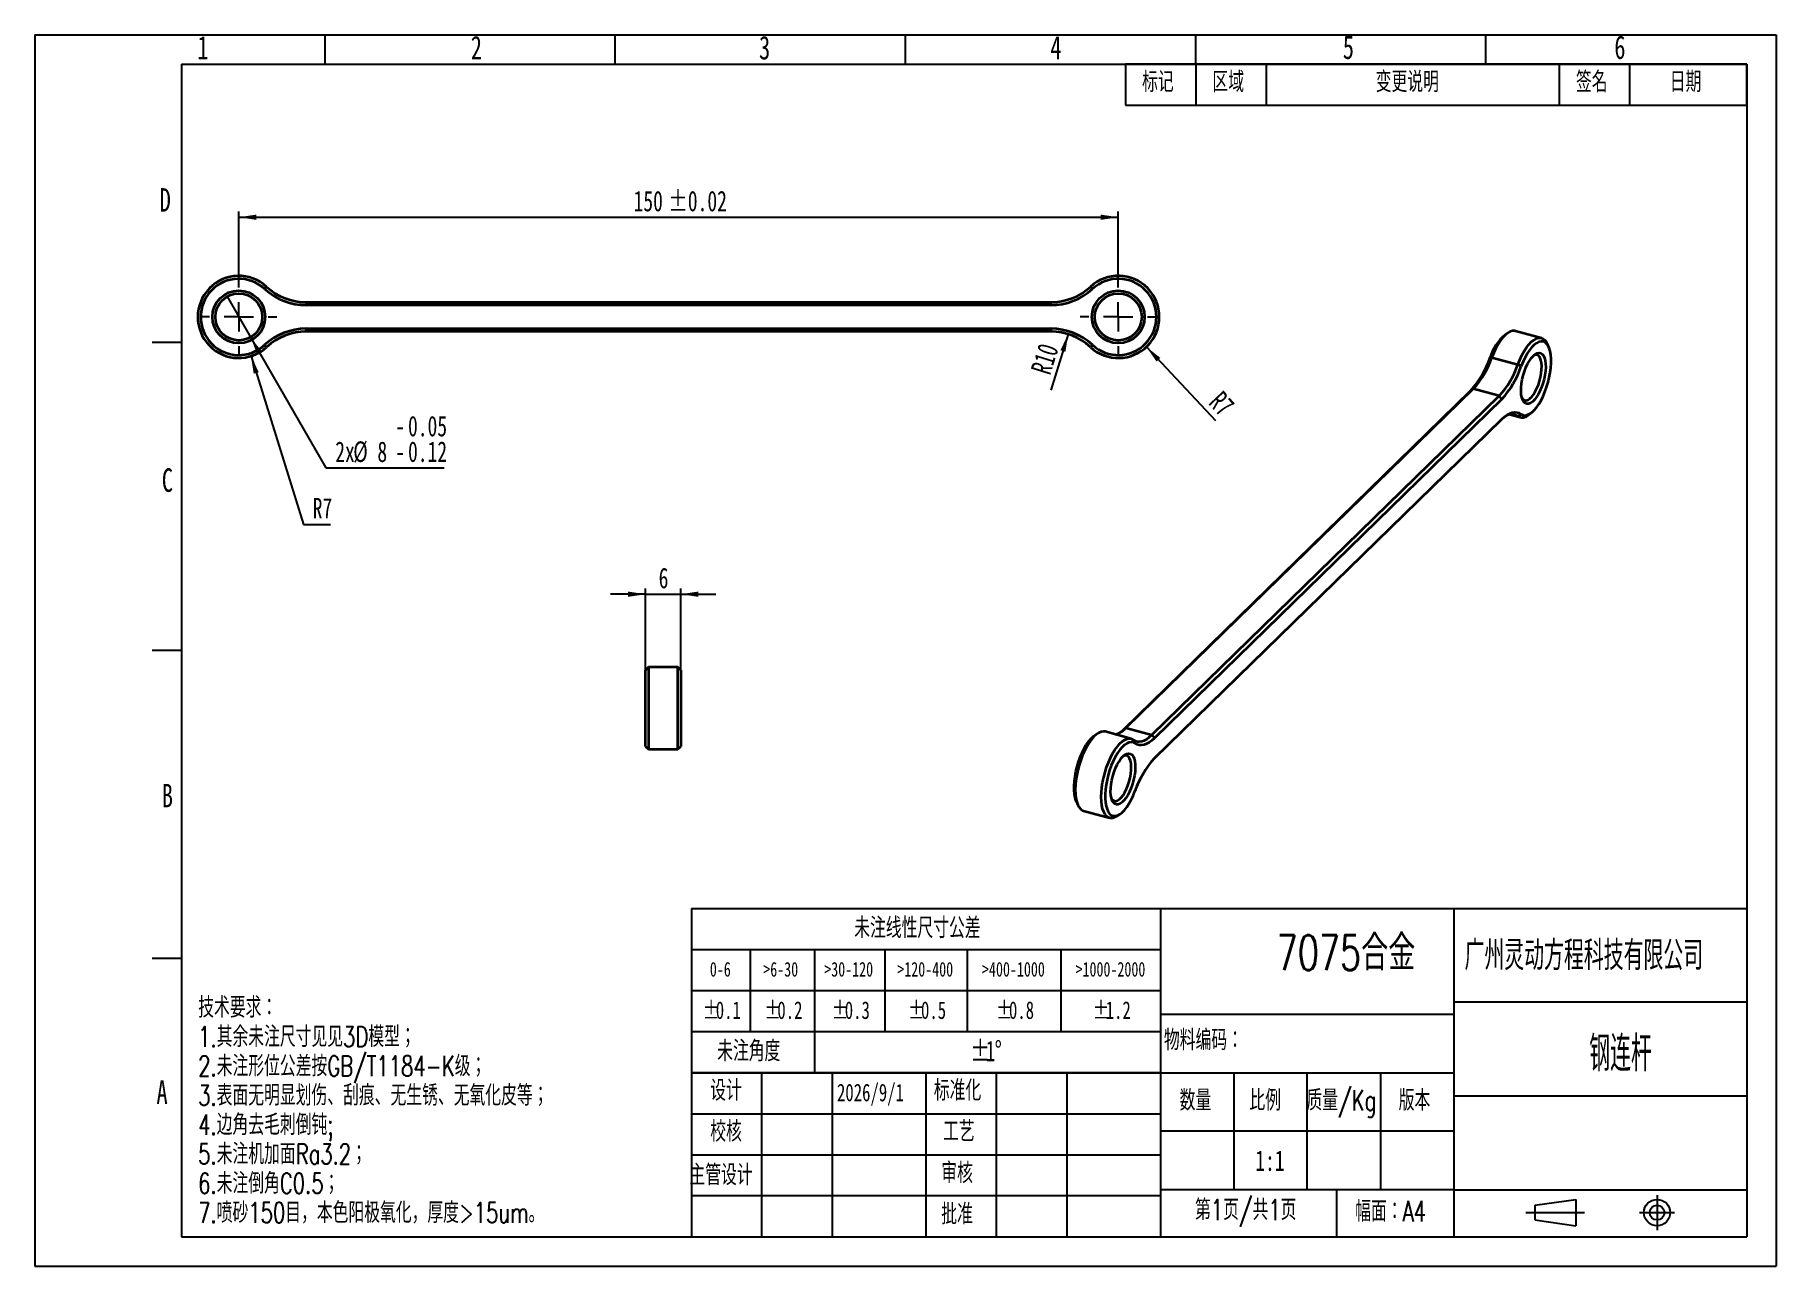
# Model space of a CAD drawing. Header units: millimetres. Extents: x 0 to 297, y 0 to 210.
import ezdxf

# ---------------------------------------------------------------- set-up
doc = ezdxf.new("R2010")
doc.units = ezdxf.units.MM
doc.linetypes.add('CENTERX2', pattern=[20.32, 12.7, -2.54, 2.54, -2.54])
for name, color, linetype in [('中心线', 6, 'CENTERX2'), ('尺寸线', 5, 'Continuous'), ('细实线', 7, 'Continuous')]:
    doc.layers.add(name, color=color, linetype=linetype)
doc.layers.add('图框', color=7, linetype='Continuous', lineweight=50)
doc.layers.add('粗实线', color=7, linetype='Continuous', lineweight=25)
doc.styles.add('SLDTEXTSTYLE0', font='TXT', dxfattribs={"width": 0.7, "bigfont": 'bigfont'})
doc.styles.add('SLDTEXTSTYLE1', font='TXT', dxfattribs={"width": 0.7})
doc.styles.add('SLDTEXTSTYLE2', font='TXT', dxfattribs={"width": 0.616621, "bigfont": 'bigfont'})
doc.styles.add('SLDTEXTSTYLE3', font='TXT', dxfattribs={"width": 0.538729, "bigfont": 'bigfont'})
doc.dimstyles.new('SLDDIMSTYLE0', dxfattribs={"dimtxt": 3.5, "dimasz": 3, "dimexe": 0, "dimexo": 0.0625, "dimgap": 0.875, "dimtad": 2, "dimrnd": 1e-09, "dimzin": 12, "dimdsep": 46, "dimtxsty": 'SLDTEXTSTYLE1', "dimsah": 1, "dimcen": 0.09, "dimadec": 0, "dimazin": 3, "dimtol": 1, "dimtp": 0.02, "dimtm": 0.02, "dimtfac": 1, "dimtofl": 0, "dimtmove": 0, "dimatfit": 3, "dimfxl": 0, "dimfrac": 2, "dimtolj": 1, "dimarcsym": 0})
doc.dimstyles.new('SLDDIMSTYLE1', dxfattribs={"dimtxt": 3.5, "dimasz": 3, "dimexe": 0, "dimexo": 0.0625, "dimgap": 0.875, "dimtad": 2, "dimrnd": 1e-09, "dimzin": 12, "dimdsep": 46, "dimtxsty": 'SLDTEXTSTYLE1', "dimblk1": 'NONE', "dimsah": 1, "dimcen": 0, "dimadec": 0, "dimazin": 3, "dimtol": 1, "dimtp": -0.05, "dimtm": 0.12, "dimtfac": 1, "dimtmove": 0, "dimatfit": 3, "dimldrblk": 'NONE', "dimfxl": 0, "dimfrac": 2, "dimtolj": 1, "dimarcsym": 0})
doc.dimstyles.new('SLDDIMSTYLE2', dxfattribs={"dimtxt": 3.5, "dimasz": 3, "dimexe": 0, "dimexo": 0.0625, "dimgap": 0.875, "dimtad": 0, "dimtih": 1, "dimtoh": 1, "dimrnd": 1e-09, "dimzin": 12, "dimdsep": 46, "dimtxsty": 'SLDTEXTSTYLE1', "dimsah": 1, "dimcen": 0, "dimadec": 0, "dimazin": 3, "dimtfac": 1, "dimtofl": 0, "dimtmove": 0, "dimatfit": 3, "dimfxl": 0, "dimfrac": 2, "dimtolj": 1, "dimtzin": 12, "dimarcsym": 0})
doc.dimstyles.new('SLDDIMSTYLE3', dxfattribs={"dimtxt": 3.5, "dimasz": 3, "dimexe": 0, "dimexo": 0.0625, "dimgap": 0.875, "dimtad": 2, "dimrnd": 1e-09, "dimzin": 12, "dimdsep": 46, "dimtxsty": 'SLDTEXTSTYLE1', "dimsah": 1, "dimcen": 0, "dimadec": 0, "dimazin": 3, "dimtfac": 1, "dimtofl": 0, "dimtmove": 0, "dimatfit": 3, "dimfxl": 0, "dimfrac": 2, "dimtolj": 1, "dimtzin": 12, "dimarcsym": 0})
doc.dimstyles.new('SLDDIMSTYLE4', dxfattribs={"dimtxt": 3.5, "dimasz": 3, "dimexe": 0, "dimexo": 0.0625, "dimgap": 0.875, "dimtad": 2, "dimrnd": 1e-09, "dimzin": 12, "dimdsep": 46, "dimtxsty": 'SLDTEXTSTYLE1', "dimsah": 1, "dimcen": 0.09, "dimadec": 0, "dimazin": 3, "dimtfac": 1, "dimtmove": 0, "dimatfit": 0, "dimfxl": 0, "dimfrac": 2, "dimtolj": 1, "dimtzin": 12, "dimarcsym": 0})

# ---------------------------------------------------------------- blocks, each defined once
blk = doc.blocks.new('SW_TABLEANNOTATION_0')
at = {"layer": '细实线', "color": 0}
for p, q in [((0, 0), (0, -7)), ((0, 0), (12, 0)), ((0, 0), (0, -7)), ((106, 0), (0, 0)), ((12, 0), (12, -7)), ((12, 0), (24, 0)), ((24, 0), (24, -7)), ((24, 0), (74, 0)), ((74, 0), (74, -7)), ((74, 0), (86, 0)), ((86, 0), (86, -7)), ((86, 0), (106, 0)), ((106, 0), (106, -7)), ((106, -7), (106, 0)), ((0, -7), (12, -7)), ((0, -7), (106, -7)), ((12, -7), (24, -7)), ((24, -7), (74, -7)), ((74, -7), (86, -7)), ((86, -7), (106, -7))]:
    blk.add_line(p, q, dxfattribs=at)
at = {"layer": '细实线', "color": 0, "char_height": 3.5, "attachment_point": 1, "style": 'SLDTEXTSTYLE0'}
for s, insert in [('标记', (2.85, -1.28)), ('区域', (14.85, -1.28)), ('变更说明', (42.7, -1.28)), ('签名', (76.85, -1.28)), ('日期', (92.85, -1.28))]:
    blk.add_mtext(s, dxfattribs=dict(at, insert=insert))
blk = doc.blocks.new('SW_TABLEANNOTATION_1')
at = {"layer": '细实线', "color": 0}
for p, q in [((0, 0), (0, -7)), ((0, 0), (5, 0)), ((5, 0), (10, 0)), ((10, 0), (21, 0)), ((21, 0), (33, 0)), ((33, 0), (47, 0)), ((47, 0), (63, 0)), ((63, 0), (80, 0)), ((80, 0), (80, -7)), ((0, -7), (0, -14)), ((0, -7), (5, -7)), ((5, -7), (10, -7)), ((10, -7), (10, -14)), ((10, -7), (21, -7)), ((21, -7), (21, -14)), ((21, -7), (33, -7)), ((33, -7), (33, -14)), ((33, -7), (47, -7)), ((47, -7), (47, -14)), ((47, -7), (63, -7)), ((63, -7), (63, -14)), ((63, -7), (80, -7)), ((80, -7), (80, -14)), ((0, -14), (0, -21)), ((0, -14), (5, -14)), ((5, -14), (10, -14)), ((10, -14), (10, -21)), ((10, -14), (21, -14)), ((21, -14), (21, -21)), ((21, -14), (33, -14)), ((33, -14), (33, -21)), ((33, -14), (47, -14)), ((47, -14), (47, -21)), ((47, -14), (63, -14)), ((63, -14), (63, -21)), ((63, -14), (80, -14)), ((80, -14), (80, -21)), ((0, -21), (0, -28)), ((0, -21), (5, -21)), ((5, -21), (10, -21)), ((10, -21), (21, -21)), ((21, -21), (21, -28)), ((21, -21), (21, -28)), ((21, -21), (33, -21)), ((33, -21), (47, -21)), ((47, -21), (63, -21)), ((63, -21), (80, -21)), ((80, -21), (80, -28)), ((0, -28), (5, -28)), ((5, -28), (10, -28)), ((10, -28), (21, -28)), ((21, -28), (33, -28)), ((33, -28), (47, -28)), ((47, -28), (63, -28)), ((63, -28), (80, -28))]:
    blk.add_line(p, q, dxfattribs=at)
at = {"layer": '细实线', "color": 0, "attachment_point": 1}
for s, insert, char_height, style in [('未注线性尺寸公差', (27.75, -1.56), 3.5, 'SLDTEXTSTYLE0'), ('0-6', (3.13, -9.12), 2.5, 'SLDTEXTSTYLE1'), ('>6-30', (12.24, -9.12), 2.5, 'SLDTEXTSTYLE1'), ('>30-120', (22.64, -9.12), 2.5, 'SLDTEXTSTYLE1'), ('>120-400', (35.1, -9.12), 2.5, 'SLDTEXTSTYLE1'), ('>400-1000', (49.55, -9.12), 2.5, 'SLDTEXTSTYLE1'), ('>1000-2000', (65.5, -9.12), 2.5, 'SLDTEXTSTYLE1'), ('%%p', (1.91, -15.84), 3, 'SLDTEXTSTYLE1'), ('0.1', (4.14, -15.84), 3, 'SLDTEXTSTYLE1'), ('%%p', (12.41, -15.84), 3, 'SLDTEXTSTYLE1'), ('0.2', (14.64, -15.84), 3, 'SLDTEXTSTYLE1'), ('%%p', (23.91, -15.84), 3, 'SLDTEXTSTYLE1'), ('0.3', (26.14, -15.84), 3, 'SLDTEXTSTYLE1'), ('%%p', (36.91, -15.84), 3, 'SLDTEXTSTYLE1'), ('0.5', (39.14, -15.84), 3, 'SLDTEXTSTYLE1'), ('%%p', (51.92, -15.84), 3, 'SLDTEXTSTYLE1'), ('0.8', (54.14, -15.84), 3, 'SLDTEXTSTYLE1'), ('%%p', (68.41, -15.84), 3, 'SLDTEXTSTYLE1'), ('1.2', (70.64, -15.84), 3, 'SLDTEXTSTYLE1'), ('未注角度', (4.38, -22.56), 3.5, 'SLDTEXTSTYLE0'), ('%%p', (47.57, -22.56), 3.5, 'SLDTEXTSTYLE1'), ('1', (50.17, -22.56), 3.5, 'SLDTEXTSTYLE1'), ('%%d', (51.7, -22.56), 3.5, 'SLDTEXTSTYLE1')]:
    blk.add_mtext(s, dxfattribs=dict(at, insert=insert, char_height=char_height, style=style))
blk = doc.blocks.new('_D')
at = {"layer": '尺寸线'}
for p, q in [((34.79, 168.39), (34.79, 179.89)), ((34.79, 178.89), (184.79, 178.89)), ((184.79, 168.39), (184.79, 179.89))]:
    blk.add_line(p, q, dxfattribs=at)
for points in [[(34.79, 178.89), (37.79, 178.44), (37.79, 179.34)], [(184.79, 178.89), (181.79, 179.34), (181.79, 178.44)]]:
    blk.add_solid(points, dxfattribs=at)
at = {"layer": '尺寸线', "char_height": 3.5, "attachment_point": 1, "style": 'SLDTEXTSTYLE1'}
for s, insert in [('150', (102.12, 183.4)), ('±0.02', (108.04, 183.4))]:
    blk.add_mtext(s, dxfattribs=dict(at, insert=insert))
blk = doc.blocks.new('_D_1')
at = {"layer": '尺寸线'}
for p, q in [((32.79, 165.35), (36.79, 158.42)), ((36.79, 158.42), (49.66, 136.14)), ((49.66, 136.14), (69.79, 136.14))]:
    blk.add_line(p, q, dxfattribs=at)
blk.add_solid([(36.79, 158.42), (37.9, 155.6), (38.68, 156.05)], dxfattribs=at)
at = {"layer": '尺寸线', "char_height": 3.5, "attachment_point": 1, "style": 'SLDTEXTSTYLE1'}
for s, insert in [('-', (61.49, 145.02)), ('0.05', (63.65, 145.02)), ('2x', (51.24, 140.65)), ('%%c', (54.31, 140.66)), ('8', (58.43, 140.65)), ('0.12', (63.65, 140.66)), ('-', (61.49, 140.66))]:
    blk.add_mtext(s, dxfattribs=dict(at, insert=insert))
blk = doc.blocks.new('_None')
blk = doc.blocks.new('_D_2')
at = {"layer": '尺寸线'}
for p, q in [((36.87, 155.21), (45.8, 126.51)), ((45.8, 126.51), (50.45, 126.51))]:
    blk.add_line(p, q, dxfattribs=at)
blk.add_solid([(36.87, 155.21), (37.33, 152.21), (38.19, 152.47)], dxfattribs=at)
at = {"layer": '尺寸线', "insert": (47.39, 131.02), "char_height": 3.5, "attachment_point": 1, "style": 'SLDTEXTSTYLE1'}
blk.add_mtext('R7', dxfattribs=at)
blk = doc.blocks.new('_D_3')
at = {"layer": '尺寸线'}
blk.add_line((176.24, 158.94), (173.27, 149.39), dxfattribs=at)
blk.add_solid([(176.24, 158.94), (174.92, 156.21), (175.78, 155.94)], dxfattribs=at)
at = {"layer": '尺寸线', "insert": (169.81, 152.86), "char_height": 3.5, "attachment_point": 1, "rotation": 72.7185, "style": 'SLDTEXTSTYLE1'}
blk.add_mtext('R10', dxfattribs=at)
blk = doc.blocks.new('_D_4')
at = {"layer": '尺寸线'}
blk.add_line((189.58, 156.79), (201.39, 144.21), dxfattribs=at)
blk.add_solid([(189.58, 156.79), (191.31, 154.29), (191.96, 154.91)], dxfattribs=at)
at = {"layer": '尺寸线', "insert": (202.58, 149.52), "char_height": 3.5, "attachment_point": 1, "rotation": 313.1979, "style": 'SLDTEXTSTYLE1'}
blk.add_mtext('R7', dxfattribs=at)
blk = doc.blocks.new('SW_CENTERMARKSYMBOL_0')
at = {"layer": '中心线', "color": 0}
for p, q in [((0, 5), (0, 6.5)), ((-5, 0), (-6.5, 0)), ((0, 0), (-2.5, 0)), ((0, 0), (0, 2.5)), ((0, 0), (0, -2.5)), ((0, 0), (2.5, 0)), ((5, 0), (6.5, 0)), ((0, -5), (0, -6.5))]:
    blk.add_line(p, q, dxfattribs=at)
blk = doc.blocks.new('SW_CENTERMARKSYMBOL_1')
at = {"layer": '中心线', "color": 0}
for p, q in [((0, 5), (0, 6.5)), ((-5, 0), (-6.5, 0)), ((0, 0), (-2.5, 0)), ((0, 0), (0, 2.5)), ((0, 0), (0, -2.5)), ((0, 0), (2.5, 0)), ((5, 0), (6.5, 0)), ((0, -5), (0, -6.5))]:
    blk.add_line(p, q, dxfattribs=at)
blk = doc.blocks.new('_D_5')
at = {"layer": '尺寸线'}
for p, q in [((104.17, 114.6), (98.17, 114.6)), ((104.17, 101.65), (104.17, 115.6)), ((104.17, 114.6), (110.17, 114.6)), ((110.17, 101.65), (110.17, 115.6)), ((110.17, 114.6), (116.17, 114.6))]:
    blk.add_line(p, q, dxfattribs=at)
for points in [[(104.17, 114.6), (101.17, 115.05), (101.17, 114.15)], [(110.17, 114.6), (113.17, 114.15), (113.17, 115.05)]]:
    blk.add_solid(points, dxfattribs=at)
at = {"layer": '尺寸线', "insert": (106.4, 119.11), "char_height": 3.5, "attachment_point": 1, "style": 'SLDTEXTSTYLE1'}
blk.add_mtext('6', dxfattribs=at)

msp = doc.modelspace()

# ---------------------------------------------------------------- linework, layer by layer
at = {"color": 7, "linetype": 'Continuous', "lineweight": 35}
for p, q in [((39.535, 167.036), (39.196, 166.669)), ((180.385, 166.669), (180.046, 167.036)), ((46.312, 164.389), (46.312, 163.889)), ((46.312, 164.389), (173.269, 164.389)), ((173.269, 163.889), (46.312, 163.889)), ((173.269, 163.889), (173.269, 164.389)), ((46.312, 159.889), (173.269, 159.889)), ((46.312, 159.389), (46.312, 159.889)), ((173.269, 159.389), (46.312, 159.389)), ((173.269, 159.889), (173.269, 159.389)), ((251.198, 159.132), (250.722, 158.795)), ((256.983, 158.287), (252.561, 159.489)), ((39.535, 156.742), (39.196, 157.11)), ((180.385, 157.11), (180.046, 156.742)), ((248.511, 154.985), (248.227, 154.944)), ((248.511, 154.985), (252.933, 153.783)), ((258.219, 156.758), (257.979, 157.289)), ((253.534, 153.502), (252.933, 153.783)), ((185.656, 91.49), (244.906, 149.32)), ((245.348, 149.628), (186.098, 91.799)), ((245.348, 149.628), (244.906, 149.32)), ((249.77, 148.427), (245.348, 149.628)), ((190.52, 90.597), (249.77, 148.427)), ((250.213, 147.878), (190.963, 90.048)), ((250.213, 147.878), (249.77, 148.427)), ((190.963, 86.619), (250.213, 144.449)), ((251.604, 145.241), (253.312, 144.777)), ((252.933, 144.959), (251.795, 145.268)), ((253.534, 145.308), (252.933, 144.959)), ((254.675, 145.134), (255.151, 145.471)), ((104.67, 102.151), (104.17, 101.651)), ((104.17, 88.651), (104.17, 101.651)), ((109.67, 102.151), (104.67, 102.151)), ((104.67, 102.151), (104.67, 88.151)), ((110.17, 101.651), (109.67, 102.151)), ((109.67, 88.151), (109.67, 102.151)), ((110.17, 101.651), (110.17, 88.651)), ((181.193, 90.806), (180.717, 90.469)), ((186.979, 89.961), (182.557, 91.162)), ((185.656, 91.49), (186.098, 91.799)), ((186.098, 91.799), (190.52, 90.597)), ((187.357, 89.779), (187.641, 89.189)), ((190.52, 90.597), (190.963, 90.048)), ((104.17, 88.651), (104.67, 88.151)), ((104.67, 88.151), (109.67, 88.151)), ((109.67, 88.151), (110.17, 88.651)), ((177.65, 79.182), (177.89, 78.65)), ((178.885, 77.652), (183.307, 76.451)), ((184.671, 76.808), (185.147, 77.144))]:
    msp.add_line(p, q, dxfattribs=at)
at = {"color": 7, "linetype": 'Continuous', "lineweight": 35, "flags": 128}
for points in [[(252.561, 159.489), (252.41, 159.519), (252.037, 159.509), (251.642, 159.388), (251.232, 159.156), (250.814, 158.818), (250.394, 158.38), (249.98, 157.848), (249.578, 157.232), (249.195, 156.542), (248.838, 155.788), (248.511, 154.985)], [(252.933, 153.783), (253.26, 154.587), (253.617, 155.34), (254, 156.03), (254.402, 156.647), (254.816, 157.178), (255.236, 157.616), (255.654, 157.954), (256.064, 158.186), (256.459, 158.307), (256.832, 158.317), (257.177, 158.215), (257.489, 158.002), (257.762, 157.682), (257.979, 157.289)], [(253.534, 145.308), (253.846, 145.151), (254.189, 145.103), (254.556, 145.165), (254.941, 145.336), (255.338, 145.614), (255.739, 145.993), (256.137, 146.466), (256.526, 147.026), (256.899, 147.663), (257.248, 148.365), (257.569, 149.121), (257.855, 149.917), (258.101, 150.738), (258.304, 151.572), (258.459, 152.403), (258.564, 153.216), (258.617, 153.998), (258.617, 154.734), (258.564, 155.413), (258.459, 156.022), (258.304, 156.55), (258.101, 156.988), (257.855, 157.329), (257.569, 157.566), (257.248, 157.696), (256.899, 157.716), (256.526, 157.625), (256.137, 157.426), (255.739, 157.122), (255.338, 156.718), (254.941, 156.222), (254.556, 155.641), (254.189, 154.986), (253.846, 154.269), (253.534, 153.502)], [(255.59, 155.269), (255.927, 155.548), (256.255, 155.72), (256.566, 155.78), (256.851, 155.727), (257.104, 155.562), (257.318, 155.29), (257.487, 154.917), (257.607, 154.454), (257.675, 153.912), (257.688, 153.305), (257.647, 152.649), (257.553, 151.961), (257.408, 151.258), (257.216, 150.56), (256.982, 149.884), (256.712, 149.247), (256.413, 148.667), (256.092, 148.157), (255.759, 147.732), (255.421, 147.402), (255.087, 147.176), (254.767, 147.06), (254.467, 147.056), (254.197, 147.165), (253.963, 147.385), (253.771, 147.708), (253.626, 148.127), (253.532, 148.632), (253.491, 149.208), (253.505, 149.842), (253.572, 150.516), (253.692, 151.213), (253.861, 151.916), (254.075, 152.605), (254.328, 153.264), (254.614, 153.875), (254.925, 154.421), (255.253, 154.89), (255.59, 155.269)], [(253.659, 148.01), (253.856, 147.796), (254.102, 147.671), (254.379, 147.657), (254.677, 147.755), (254.989, 147.961), (255.306, 148.27), (255.618, 148.673), (255.916, 149.158), (256.193, 149.712), (256.439, 150.317), (256.648, 150.958), (256.814, 151.615), (256.932, 152.27), (256.999, 152.904), (257.013, 153.498), (256.972, 154.035), (256.88, 154.501), (256.737, 154.881), (256.549, 155.165), (256.32, 155.344), (256.058, 155.414), (255.769, 155.372), (255.646, 155.323)], [(250.213, 144.449), (250.668, 144.855), (251.12, 145.179), (251.563, 145.419), (251.995, 145.572), (252.412, 145.638), (252.809, 145.616), (253.184, 145.506), (253.534, 145.308)], [(177.65, 79.182), (177.565, 79.39), (177.41, 79.918), (177.305, 80.526), (177.252, 81.205), (177.252, 81.942), (177.305, 82.724), (177.41, 83.537), (177.565, 84.368), (177.767, 85.201), (178.014, 86.023), (178.3, 86.819), (178.62, 87.574), (178.97, 88.276), (179.342, 88.913), (179.731, 89.473), (180.13, 89.947), (180.531, 90.326), (180.717, 90.469)], [(182.557, 91.162), (182.251, 91.202), (181.868, 91.145), (181.466, 90.977), (181.052, 90.7), (180.632, 90.319), (180.214, 89.84), (179.804, 89.272), (179.41, 88.623), (179.037, 87.905), (178.692, 87.128), (178.38, 86.307), (178.107, 85.455), (177.877, 84.585), (177.694, 83.712), (177.562, 82.851), (177.481, 82.015), (177.454, 81.219), (177.481, 80.476), (177.562, 79.797), (177.694, 79.195), (177.877, 78.679), (178.107, 78.257), (178.38, 77.938), (178.692, 77.725), (178.885, 77.652)], [(184.671, 76.808), (184.636, 76.783), (184.227, 76.552), (183.832, 76.43), (183.459, 76.42), (183.114, 76.523), (182.802, 76.736), (182.529, 77.056), (182.299, 77.477), (182.117, 77.993), (181.984, 78.595), (181.903, 79.274), (181.876, 80.017), (181.903, 80.813), (181.984, 81.649), (182.117, 82.51), (182.299, 83.383), (182.529, 84.253), (182.802, 85.105), (183.114, 85.927), (183.459, 86.703), (183.832, 87.421), (184.227, 88.07), (184.636, 88.638), (185.055, 89.117), (185.474, 89.498), (185.888, 89.775), (186.29, 89.943), (186.673, 90), (187.031, 89.945), (187.357, 89.779), (187.357, 89.779)], [(187.641, 89.189), (187.329, 89.346), (186.986, 89.395), (186.619, 89.333), (186.234, 89.161), (185.837, 88.884), (185.436, 88.505), (185.038, 88.031), (184.649, 87.471), (184.276, 86.834), (183.927, 86.132), (183.606, 85.376), (183.32, 84.581), (183.074, 83.759), (182.871, 82.925), (182.716, 82.095), (182.611, 81.281), (182.558, 80.499), (182.558, 79.763), (182.611, 79.084), (182.716, 78.476), (182.871, 77.948), (183.074, 77.509), (183.32, 77.169), (183.606, 76.931), (183.927, 76.802), (184.276, 76.782), (184.649, 76.872), (185.038, 77.071), (185.436, 77.375), (185.837, 77.779), (186.234, 78.276), (186.619, 78.856), (186.986, 79.511), (187.329, 80.228), (187.641, 80.995)], [(185.189, 91.076), (185.201, 91.085), (185.656, 91.49)], [(187.357, 89.779), (187.69, 89.591), (188.047, 89.485), (188.426, 89.464), (188.822, 89.527), (189.234, 89.673), (189.656, 89.902), (190.086, 90.21), (190.52, 90.597)], [(190.963, 90.048), (190.507, 89.642), (190.055, 89.318), (189.612, 89.078), (189.18, 88.925), (188.763, 88.859), (188.366, 88.881), (187.991, 88.991), (187.641, 89.189)], [(185.585, 86.943), (185.922, 87.222), (186.25, 87.393), (186.561, 87.453), (186.847, 87.4), (187.1, 87.236), (187.314, 86.964), (187.483, 86.591), (187.603, 86.127), (187.67, 85.585), (187.684, 84.978), (187.643, 84.322), (187.549, 83.634), (187.404, 82.932), (187.212, 82.234), (186.978, 81.558), (186.708, 80.921), (186.409, 80.34), (186.088, 79.831), (185.754, 79.406), (185.416, 79.076), (185.083, 78.85), (184.762, 78.733), (184.463, 78.73), (184.193, 78.839), (183.959, 79.058), (183.767, 79.382), (183.622, 79.801), (183.528, 80.306), (183.487, 80.882), (183.501, 81.516), (183.568, 82.19), (183.688, 82.887), (183.857, 83.59), (184.071, 84.279), (184.324, 84.938), (184.609, 85.548), (184.92, 86.095), (185.248, 86.564), (185.585, 86.943)], [(183.654, 79.684), (183.851, 79.47), (184.098, 79.345), (184.374, 79.331), (184.673, 79.428), (184.985, 79.635), (185.301, 79.944), (185.614, 80.347), (185.912, 80.832), (186.189, 81.385), (186.435, 81.991), (186.644, 82.632), (186.81, 83.289), (186.928, 83.944), (186.995, 84.577), (187.008, 85.172), (186.968, 85.709), (186.875, 86.175), (186.733, 86.555), (186.545, 86.839), (186.316, 87.018), (186.054, 87.087), (185.765, 87.045), (185.642, 86.996)]]:
    msp.add_lwpolyline(points, dxfattribs=at)
at = {"color": 7, "linetype": 'Continuous', "lineweight": 35}
for centre, radius in [((34.791, 161.889), 4.5), ((184.791, 161.889), 4.5), ((34.791, 161.889), 4), ((184.791, 161.889), 4)]:
    msp.add_circle(centre, radius, dxfattribs=at)
for centre, radius, start, end in [((34.791, 161.889), 7, 47.33207, 312.66793), ((34.791, 161.889), 6.5, 47.33207, 312.66793), ((46.312, 174.389), 10.5, 227.33207, 270), ((46.312, 174.389), 10, 227.33207, 270), ((173.269, 174.389), 10, 270, 312.66793), ((173.269, 174.389), 10.5, 270, 312.66793), ((184.791, 161.889), 7, 227.33207, 132.66793), ((184.791, 161.889), 6.5, 227.33207, 132.66793), ((46.312, 149.389), 10.5, 90, 132.66793), ((46.312, 149.389), 10, 90, 132.66793), ((173.269, 149.389), 10.5, 47.33207, 90), ((173.269, 149.389), 10, 47.33207, 90), ((255.961, 152.668), 8.062, 130.53418, 163.59945), ((233.246, 159.998), 15.81, 317.51613, 341.35704), ((234.244, 159.798), 15.058, 317.51613, 341.35704), ((238.666, 158.596), 15.058, 317.51613, 341.35704), ((238.553, 158.556), 15.81, 317.51613, 341.35704), ((251.875, 143.28), 1.985, 57.78329, 127.0569), ((253.687, 146.215), 1.465, 239.03653, 312.42756), ((183.39, 94.233), 3.641, 283.89349, 318.0457), ((202.622, 75.941), 15.81, 137.51613, 161.35704)]:
    msp.add_arc(centre, radius, start, end, dxfattribs=at)
at = {"layer": '中心线'}
for p, q in [((276.681, 12.134), (276.681, 6.134)), ((254.326, 9.134), (264.326, 9.134)), ((273.681, 9.134), (279.681, 9.134))]:
    msp.add_line(p, q, dxfattribs=at)
at = {"layer": '粗实线'}
for p, q in [((25, 205), (25, 5)), ((25, 205), (292, 205)), ((292, 205), (292, 5)), ((112, 61), (292, 61)), ((112, 61), (112, 5)), ((255.826, 10.384), (262.826, 11.384)), ((255.826, 10.384), (255.826, 7.884)), ((262.826, 11.384), (262.826, 6.884)), ((255.826, 7.884), (262.826, 6.884)), ((25, 5), (292, 5))]:
    msp.add_line(p, q, dxfattribs=at)
for radius in [2.25, 1.25]:
    msp.add_circle((276.681, 9.134), radius, dxfattribs=at)
at = {"layer": '细实线'}
for p, q in [((0, 210), (297, 210)), ((0, 210), (0, 0)), ((49.5, 205), (49.5, 210)), ((99, 205), (99, 210)), ((148.5, 205), (148.5, 210)), ((198, 205), (198, 210)), ((247.5, 205), (247.5, 210)), ((297, 210), (297, 0)), ((25, 157.5), (20, 157.5)), ((25, 105), (20, 105)), ((192, 61), (192, 5)), ((242, 61), (242, 5)), ((25, 52.5), (20, 52.5)), ((292, 45), (242, 45)), ((192, 43), (242, 43)), ((112, 33), (192, 33)), ((124, 5), (124, 33)), ((136, 33), (136, 5)), ((152, 5), (152, 33)), ((164, 5), (164, 33)), ((176, 33), (176, 5)), ((192, 33), (242, 33)), ((204.5, 33), (204.5, 13)), ((217, 13), (217, 33)), ((229.5, 33), (229.5, 13)), ((292, 29), (242, 29)), ((112, 26), (192, 26)), ((242, 23), (192, 23)), ((112, 19), (192, 19)), ((192, 12), (112, 12)), ((242, 13), (192, 13)), ((222, 13), (222, 5)), ((242, 13), (292, 13)), ((0, 0), (297, 0))]:
    msp.add_line(p, q, dxfattribs=at)

# ---------------------------------------------------------------- block references
at = {"layer": '中心线'}
for name, p in [('SW_CENTERMARKSYMBOL_0', (34.791, 161.889)), ('SW_CENTERMARKSYMBOL_1', (184.791, 161.889))]:
    msp.add_blockref(name, p, dxfattribs=at)
at = {"layer": '细实线'}
for name, p in [('SW_TABLEANNOTATION_0', (186, 205)), ('SW_TABLEANNOTATION_1', (112.001, 61.007))]:
    msp.add_blockref(name, p, dxfattribs=at)

# ---------------------------------------------------------------- texts
at = {"layer": '图框'}
for s, insert, char_height, attachment_point, style in [('1', (27.721, 209.812), 4, 1, 'SLDTEXTSTYLE1'), ('2', (74.36, 209.812), 4, 1, 'SLDTEXTSTYLE1'), ('3', (123.518, 209.812), 4, 1, 'SLDTEXTSTYLE1'), ('4', (173.192, 209.812), 4, 1, 'SLDTEXTSTYLE1'), ('5', (223.089, 209.887), 4, 1, 'SLDTEXTSTYLE1'), ('6', (269.401, 209.887), 4, 1, 'SLDTEXTSTYLE1'), ('D', (21.294, 183.851), 4, 1, 'SLDTEXTSTYLE1'), ('C', (21.661, 136.062), 4, 1, 'SLDTEXTSTYLE1'), ('B', (21.661, 82.255), 4, 1, 'SLDTEXTSTYLE1'), ('7075合金', (223.632, 56.455), 6, 2, 'SLDTEXTSTYLE0'), ('广州灵动方程科技有限公司', (243.845, 55.497), 5, 1, 'SLDTEXTSTYLE2'), ('技术要求：', (27.864, 45.884), 3.5, 1, 'SLDTEXTSTYLE0'), ('1.其余未注尺寸见见3D模型；', (27.864, 40.884), 3.5, 1, 'SLDTEXTSTYLE0'), ('物料编码：', (192.579, 40.32), 3.5, 1, 'SLDTEXTSTYLE0'), ('钢连杆', (270.456, 39.244), 6, 2, 'SLDTEXTSTYLE3'), ('2.未注形位公差按GB/T1184-K级；', (27.864, 35.884), 3.5, 1, 'SLDTEXTSTYLE0'), ('A', (20.749, 31.678), 4, 1, 'SLDTEXTSTYLE1'), ('3.表面无明显划伤、刮痕、无生锈、无氧化皮等；', (27.864, 30.884), 3.5, 1, 'SLDTEXTSTYLE0'), ('设计', (115.195, 31.721), 3.5, 1, 'SLDTEXTSTYLE0'), ('2026/9/1', (136.809, 31.119), 3, 1, 'SLDTEXTSTYLE1'), ('标准化', (153.336, 31.721), 3.5, 1, 'SLDTEXTSTYLE0'), ('数量', (195.259, 30.041), 3.5, 1, 'SLDTEXTSTYLE0'), ('比例', (207.152, 30.041), 3.5, 1, 'SLDTEXTSTYLE0'), ('质量/Kg', (216.882, 30.041), 3.5, 1, 'SLDTEXTSTYLE0'), ('版本', (232.618, 30.041), 3.5, 1, 'SLDTEXTSTYLE0'), ('4.边角去毛刺倒钝;', (27.864, 25.884), 3.5, 1, 'SLDTEXTSTYLE0'), ('校核', (115.195, 24.739), 3.5, 1, 'SLDTEXTSTYLE0'), ('工艺', (154.911, 24.739), 3.5, 1, 'SLDTEXTSTYLE0'), ('5.未注机加面Ra3.2；', (27.864, 20.884), 3.5, 1, 'SLDTEXTSTYLE0'), ('审核', (154.6, 17.653), 3.5, 1, 'SLDTEXTSTYLE0'), ('1:1', (208.156, 19.739), 3.5, 1, 'SLDTEXTSTYLE1'), ('6.未注倒角C0.5；', (27.864, 15.884), 3.5, 1, 'SLDTEXTSTYLE0'), ('主管设计', (111.65, 17.311), 3.5, 1, 'SLDTEXTSTYLE0'), ('第1页/共1页', (197.888, 11.36), 3.5, 1, 'SLDTEXTSTYLE0'), ('7.喷砂150目，本色阳极氧化，厚度>15um。', (27.864, 10.884), 3.5, 1, 'SLDTEXTSTYLE0'), ('批准', (154.6, 10.65), 3.5, 1, 'SLDTEXTSTYLE0'), ('幅面：A4', (225.193, 11.116), 3.5, 1, 'SLDTEXTSTYLE0')]:
    msp.add_mtext(s, dxfattribs=dict(at, insert=insert, char_height=char_height, attachment_point=attachment_point, style=style))

# ---------------------------------------------------------------- dimensions: what is measured, and where the dimension line sits
at = {"layer": '尺寸线'}
for base, p1, p2, dimstyle, picture, middle in [((184.791, 178.889), (34.791, 168.389), (184.791, 168.389), 'SLDDIMSTYLE0', '_D', (109.791, 178.889)), ((110.17, 114.599), (104.17, 101.651), (110.17, 101.651), 'SLDDIMSTYLE4', '_D_5', (107.17, 114.599))]:
    dim = msp.add_linear_dim(base=base, p1=p1, p2=p2, dimstyle=dimstyle, dxfattribs=at)
    dim.commit()
    dim.dimension.update_dxf_attribs({"geometry": picture, "text_midpoint": middle, "dimtype": 160})
dim = msp.add_diameter_dim_2p(p1=(32.791, 165.353), p2=(36.79, 158.425), text='2x<>', dimstyle='SLDDIMSTYLE1', dxfattribs=at)
dim.commit()
dim.dimension.update_dxf_attribs({"geometry": '_D_1', "text_midpoint": (60.516, 140.498), "dimtype": 163})
for center, mpoint, dimstyle, picture, middle in [((34.791, 161.889), (36.871, 155.205), 'SLDDIMSTYLE2', '_D_2', (48.92, 128.678)), ((173.269, 149.389), (176.24, 158.938), 'SLDDIMSTYLE3', '_D_3', (174.754, 154.163)), ((184.791, 161.889), (189.582, 156.786), 'SLDDIMSTYLE3', '_D_4', (200.416, 145.249))]:
    dim = msp.add_radius_dim(center=center, mpoint=mpoint, dimstyle=dimstyle, dxfattribs=at)
    dim.commit()
    dim.dimension.update_dxf_attribs({"geometry": picture, "text_midpoint": middle, "dimtype": 164})

doc.saveas('drawing.dxf')
